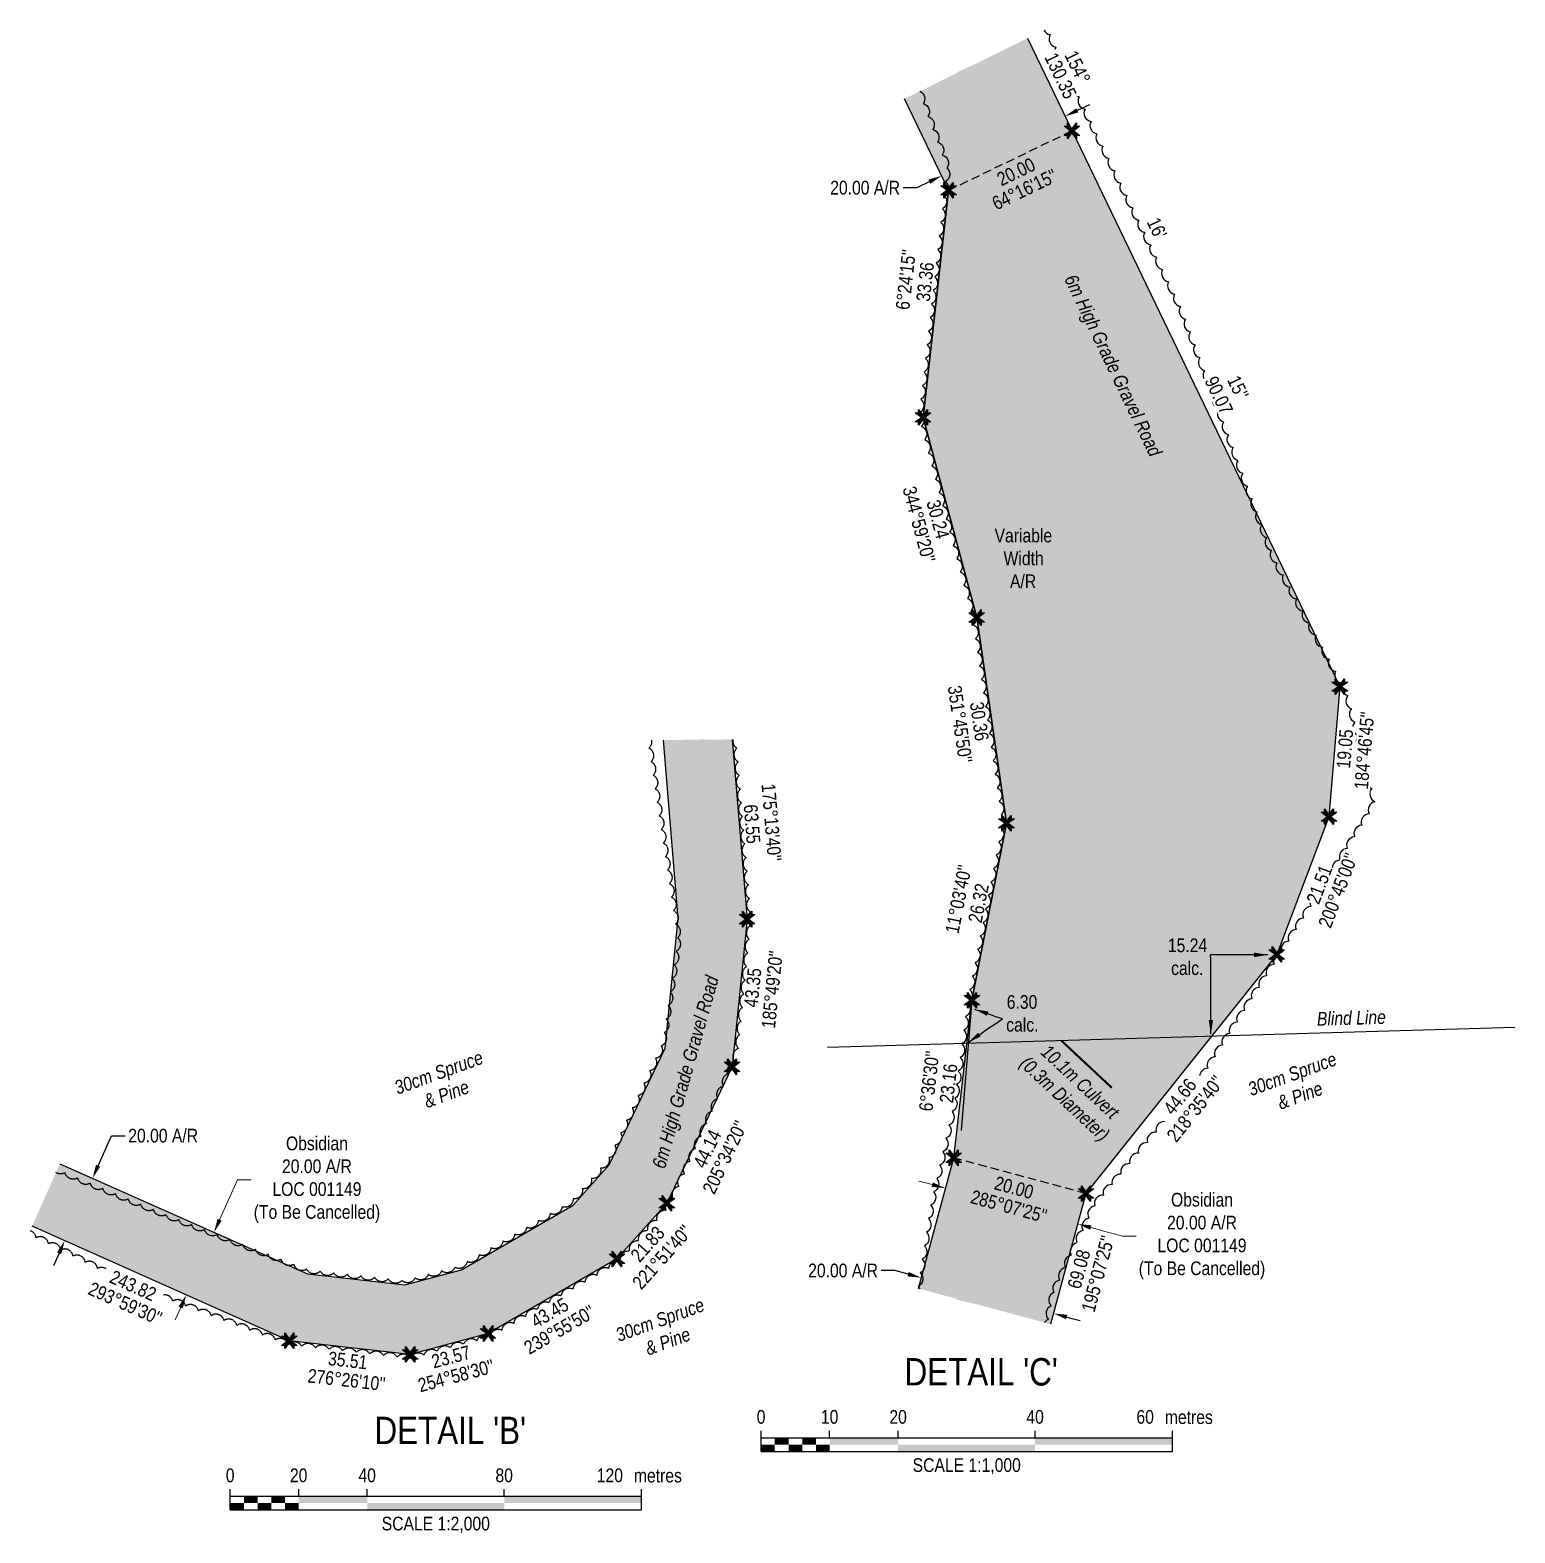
# Model space of a CAD drawing. Extents: x 633854 to 637633, y 5831519 to 5833773.
# Drawn here: x 635765 to 636849, y 5831789 to 5832886 of the extents above; entities that cross this region are included whole.
import ezdxf
from ezdxf.enums import TextEntityAlignment as Align

# ---------------------------------------------------------------- set-up
doc = ezdxf.new("R2010")
doc.units = 0
doc.header["$LTSCALE"] = 5
doc.header["$PDSIZE"] = 0.5
for name, pattern in [('0', [1, 1, 0]), ('foc-ACCESSROAD', [3.75, 2.5, -1.25]), ('foc-TRAV', [1.875, 1.25, -0.625])]:
    doc.linetypes.add(name, pattern=pattern)
doc.layers.get('Defpoints').update_dxf_attribs({"color": 9})
for name, color, linetype, lineweight in [('AS-GENERAL', 48, 'Continuous', 18), ('C-AR-T', 13, 'Continuous', 9), ('T-TEXT', 48, 'Continuous', 18)]:
    doc.layers.add(name, color=color, linetype=linetype, lineweight=lineweight)
for name, color, linetype in [('AS-ROADS', 254, 'Continuous'), ('C-AR', 13, 'foc-ACCESSROAD'), ('DETAIL-T', 7, 'Continuous'), ('L-BD', 7, 'Continuous'), ('L-BD1', 253, 'Continuous'), ('L-MON', 1, 'Continuous'), ('L-SEC', 7, 'Continuous'), ('P-PROPOSED', 10, 'Continuous'), ('P-PROPOSED-H', 21, 'Continuous'), ('P-TRAV', 4, 'foc-TRAV'), ('P-TXT', 4, 'Continuous'), ('T-BUSH', 110, '0'), ('T-BUSH-T', 110, 'Continuous')]:
    doc.layers.add(name, color=color, linetype=linetype)
doc.styles.add('80', font='ARIALN.TTF', dxfattribs={"height": 10})
doc.styles.add('80CG', font='ARIALN.TTF', dxfattribs={"height": 10})
doc.styles.add('80L', font='ARIALN.TTF', dxfattribs={"height": 10})
doc.styles.add('80LS', font='ARIALNI.TTF', dxfattribs={"height": 10})
doc.dimstyles.new('Compass 5 000', dxfattribs={"dimscale": 5, "dimtxt": 9, "dimasz": 2, "dimexe": 0.2, "dimexo": 0.0625, "dimgap": 0.5, "dimtad": 0, "dimtih": 1, "dimtoh": 1, "dimzin": 0, "dimdsep": 46, "dimtxsty": '80CG', "dimcen": 0.1, "dimse1": 1, "dimse2": 1, "dimclrd": 256, "dimclrt": 256, "dimaunit": 1, "dimadec": 4, "dimazin": 0, "dimtfac": 0.06, "dimtofl": 0, "dimtmove": 0, "dimatfit": 1, "dimfxl": 0.2, "dimtolj": 1, "dimtzin": 0, "dimlwd": -1, "dimarcsym": 0})

# ---------------------------------------------------------------- blocks, each defined once
blk = doc.blocks.new('TEMP')
h = blk.add_hatch(color=255)
h.dxf.hatch_style = 1
h.paths.add_polyline_path([(0, 0.25), (-0.67, 1.15), (-0.67, 0.67), (-1.15, 0.67), (-0.25, 0), (-1.15, -0.67), (-0.67, -0.67), (-0.67, -1.15), (0, -0.25), (0.67, -1.15), (0.67, -0.67), (1.15, -0.67), (0.25, 0), (1.15, 0.67), (0.67, 0.67), (0.67, 1.15)])
h.paths.add_polyline_path([(0.57, 0.85), (0.57, 0.57), (0.85, 0.57), (0.08, 0), (0.85, -0.57), (0.57, -0.57), (0.57, -0.85), (0, -0.08), (-0.57, -0.85), (-0.57, -0.57), (-0.85, -0.57), (-0.08, 0), (-0.85, 0.57), (-0.57, 0.57), (-0.57, 0.85), (0, 0.08)], flags=16)
h = blk.add_hatch(color=1)
h.dxf.hatch_style = 1
h.paths.add_polyline_path([(0, 0.08), (-0.57, 0.85), (-0.57, 0.57), (-0.85, 0.57), (-0.08, 0), (-0.85, -0.57), (-0.57, -0.57), (-0.57, -0.85), (0, -0.08), (0.57, -0.85), (0.57, -0.57), (0.85, -0.57), (0.08, 0), (0.85, 0.57), (0.57, 0.57), (0.57, 0.85)])
at = {"color": 1}
for p, q in [((-0.08, 0), (0.08, 0)), ((0, 0.08), (0, -0.08))]:
    blk.add_line(p, q, dxfattribs=at)
at = {"color": 255, "flags": 128}
blk.add_lwpolyline([(-0.25, 0), (-1.15, 0.67), (-0.67, 0.67), (-0.67, 1.15), (0, 0.25), (0.67, 1.15), (0.67, 0.67), (1.15, 0.67), (0.25, 0), (1.15, -0.67), (0.67, -0.67), (0.67, -1.15), (0, -0.25), (-0.67, -1.15), (-0.67, -0.67), (-1.15, -0.67)], close=True, dxfattribs=at)
at = {"color": 1, "flags": 128}
blk.add_lwpolyline([(-0.08, 0), (-0.85, 0.57), (-0.57, 0.57), (-0.57, 0.85), (0, 0.08), (0.57, 0.85), (0.57, 0.57), (0.85, 0.57), (0.08, 0), (0.85, -0.57), (0.57, -0.57), (0.57, -0.85), (0, -0.08), (-0.57, -0.85), (-0.57, -0.57), (-0.85, -0.57)], close=True, dxfattribs=at)
blk = doc.blocks.new('*D623')
at = {"layer": 'Defpoints', "color": 0, "transparency": 16777216}
for p in [(635811.1, 5832048.1), (635819.7, 5832044.2), (635799.4, 5831998.6)]:
    blk.add_point(p, dxfattribs=at)
at = {"layer": 'P-TXT', "transparency": 16777216}
for p, q in [((635815.1, 5832057.2), (635824.9, 5832079.1)), ((635824.9, 5832079.1), (635834.9, 5832079.1)), ((635786.7, 5831993.3), (635782.6, 5831984.1))]:
    blk.add_line(p, q, dxfattribs=at)
for points in [[(635813.6, 5832057.9), (635816.6, 5832056.5), (635811.1, 5832048.1)], [(635785.1, 5831994), (635788.2, 5831992.6), (635790.7, 5832002.4)]]:
    blk.add_solid(points, dxfattribs=at)
at = {"layer": 'P-TXT', "transparency": 16777216, "insert": (635862.6, 5832079.1), "char_height": 10, "attachment_point": 5, "style": '80CG'}
blk.add_mtext('\\A1;20.00 A/R', dxfattribs=at)
blk = doc.blocks.new('*D624')
at = {"layer": 'C-AR-T', "transparency": 16777216}
for p, q in [((635903.8, 5832017.7), (635916.8, 5832047)), ((635916.8, 5832047), (635926.8, 5832047)), ((635875.4, 5831953.8), (635871.3, 5831944.7))]:
    blk.add_line(p, q, dxfattribs=at)
for points in [[(635902.3, 5832018.4), (635905.3, 5832017.1), (635899.7, 5832008.6)], [(635873.8, 5831954.5), (635876.9, 5831953.1), (635879.4, 5831962.9)]]:
    blk.add_solid(points, dxfattribs=at)
at = {"layer": 'Defpoints', "color": 0, "transparency": 16777216}
for p in [(635930.6, 5831994.9), (635879.4, 5831962.9), (635910.3, 5831949.2)]:
    blk.add_point(p, dxfattribs=at)
at = {"layer": 'C-AR-T', "transparency": 16777216, "insert": (635974.8, 5832047), "char_height": 10, "attachment_point": 5, "style": '80CG'}
blk.add_mtext('\\A1;Obsidian\\P20.00 A/R\\PLOC 001149\\P(To Be Cancelled)', dxfattribs=at)
blk = doc.blocks.new('*U545')
at = {"color": 0}
for p, q in [((-150, 0), (-150, 15)), ((-100, 10), (-100, 15)), ((-50, 10), (-50, 15)), ((50, 10), (50, 15)), ((150.2, 0), (150.2, 15)), ((-150, 10), (150.2, 10)), ((-150, 0), (150.2, 0))]:
    blk.add_line(p, q, dxfattribs=at)
for points in [[(-150, 5), (-140, 5), (-150, 0), (-140, 0)], [(-140, 10), (-130, 10), (-140, 5), (-130, 5)], [(-130, 5), (-120, 5), (-130, 0), (-120, 0)], [(-120, 10), (-110, 10), (-120, 5), (-110, 5)], [(-110, 5), (-100, 5), (-110, 0), (-100, 0)], [(-100, 10), (-50, 10), (-100, 5), (-50, 5)], [(-50, 5), (50, 5), (-50, 0), (50, 0)], [(50, 10), (150.2, 10), (50, 5), (150.2, 5)]]:
    blk.add_solid(points, dxfattribs=at)
at = {"color": 0, "style": '80'}
blk.add_text('metres', height=10, dxfattribs=at).set_placement((162.2, 20), align=Align.CENTER)
at = {"color": 0, "char_height": 10, "style": '80'}
for s, insert, attachment_point in [('0', (-150, 30.2), 2), ('20', (-100, 30.2), 2), ('40', (-50, 30.2), 2), ('80', (50, 30.2), 2), ('120', (136.7, 30.2), 3), ('SCALE 1:2,000', (0.1, -5), 2)]:
    blk.add_mtext(s, dxfattribs=dict(at, insert=insert, attachment_point=attachment_point))
blk = doc.blocks.new('*U435')
at = {"color": 0}
for p, q in [((-150, 0), (-150, 15)), ((-100, 10), (-100, 15)), ((-50, 10), (-50, 15)), ((50, 10), (50, 15)), ((150.2, 0), (150.2, 15)), ((-150, 10), (150.2, 10)), ((-150, 0), (150.2, 0))]:
    blk.add_line(p, q, dxfattribs=at)
for points in [[(-150, 5), (-140, 5), (-150, 0), (-140, 0)], [(-140, 10), (-130, 10), (-140, 5), (-130, 5)], [(-130, 5), (-120, 5), (-130, 0), (-120, 0)], [(-120, 10), (-110, 10), (-120, 5), (-110, 5)], [(-110, 5), (-100, 5), (-110, 0), (-100, 0)], [(-100, 10), (-50, 10), (-100, 5), (-50, 5)], [(-50, 5), (50, 5), (-50, 0), (50, 0)], [(50, 10), (150.2, 10), (50, 5), (150.2, 5)]]:
    blk.add_solid(points, dxfattribs=at)
at = {"color": 0, "style": '80'}
blk.add_text('metres', height=10, dxfattribs=at).set_placement((162.2, 20), align=Align.CENTER)
at = {"color": 0, "char_height": 10, "style": '80'}
for s, insert, attachment_point in [('0', (-150, 30.2), 2), ('10', (-100, 30.2), 2), ('20', (-50, 30.2), 2), ('40', (50, 30.2), 2), ('60', (136.7, 30.2), 3), ('SCALE 1:1,000', (0.1, -5), 2)]:
    blk.add_mtext(s, dxfattribs=dict(at, insert=insert, attachment_point=attachment_point))
blk = doc.blocks.new('*D637')
at = {"layer": 'C-AR-T', "transparency": 16777216}
for p, q in [((636423.8, 5832043.4), (636414.1, 5832046)), ((636539.6, 5832012.1), (636562.6, 5832005.9)), ((636562.6, 5832005.9), (636572.6, 5832005.9))]:
    blk.add_line(p, q, dxfattribs=at)
at = {"layer": 'C-AR-T', "linetype": 'Continuous', "transparency": 16777216}
for points in [[(636424.2, 5832045), (636423.3, 5832041.8), (636433.4, 5832040.8)], [(636540, 5832013.7), (636539.1, 5832010.5), (636529.9, 5832014.7)]]:
    blk.add_solid(points, dxfattribs=at)
at = {"layer": 'Defpoints', "color": 0, "linetype": 'Continuous', "transparency": 16777216}
for p in [(636432.8, 5832038.3), (636529.3, 5832012.3), (636529.9, 5832014.7)]:
    blk.add_point(p, dxfattribs=at)
at = {"layer": 'C-AR-T', "linetype": 'Continuous', "transparency": 16777216, "insert": (636620.6, 5832005.9), "char_height": 10, "attachment_point": 5, "style": '80CG'}
blk.add_mtext('\\A1;Obsidian\\P20.00 A/R\\PLOC 001149\\P(To Be Cancelled)', dxfattribs=at)
blk = doc.blocks.new('*D638')
at = {"layer": 'Defpoints', "color": 0, "linetype": 'Continuous', "transparency": 16777216}
for p in [(636509.6, 5832845.9), (636419.5, 5832802.5), (636430.6, 5832779.5)]:
    blk.add_point(p, dxfattribs=at)
at = {"layer": 'P-TXT', "transparency": 16777216}
for p, q in [((636529.7, 5832827.3), (636538.7, 5832831.6)), ((636421.6, 5832775.2), (636412.6, 5832770.8)), ((636412.6, 5832770.8), (636402.6, 5832770.8))]:
    blk.add_line(p, q, dxfattribs=at)
at = {"layer": 'P-TXT', "linetype": 'Continuous', "transparency": 16777216}
for points in [[(636528.9, 5832828.8), (636530.4, 5832825.8), (636520.6, 5832822.9)], [(636420.9, 5832776.7), (636422.3, 5832773.7), (636430.6, 5832779.5)]]:
    blk.add_solid(points, dxfattribs=at)
at = {"layer": 'P-TXT', "linetype": 'Continuous', "transparency": 16777216, "insert": (636374.8, 5832770.8), "char_height": 10, "attachment_point": 5, "style": '80CG'}
blk.add_mtext('\\A1;20.00 A/R', dxfattribs=at)
blk = doc.blocks.new('*D639')
at = {"layer": 'Defpoints', "color": 0, "linetype": 'Continuous', "transparency": 16777216}
for p in [(636419.1, 5831987.7), (636415.8, 5831975.5), (636515.6, 5831961.6)]:
    blk.add_point(p, dxfattribs=at)
at = {"layer": 'P-TXT', "transparency": 16777216}
for p, q in [((636396.5, 5831980.7), (636386.5, 5831980.7)), ((636406.1, 5831978.1), (636396.5, 5831980.7)), ((636521.9, 5831946.8), (636531.6, 5831944.2))]:
    blk.add_line(p, q, dxfattribs=at)
at = {"layer": 'P-TXT', "linetype": 'Continuous', "transparency": 16777216}
for points in [[(636406.6, 5831979.7), (636405.7, 5831976.5), (636415.8, 5831975.5)], [(636522.4, 5831948.4), (636521.5, 5831945.2), (636512.3, 5831949.4)]]:
    blk.add_solid(points, dxfattribs=at)
at = {"layer": 'P-TXT', "linetype": 'Continuous', "transparency": 16777216, "insert": (636358.7, 5831980.7), "char_height": 10, "attachment_point": 5, "style": '80CG'}
blk.add_mtext('\\A1;20.00 A/R', dxfattribs=at)

msp = doc.modelspace()

# ---------------------------------------------------------------- hatches: boundary and pattern name
at = {"layer": 'P-PROPOSED-H'}
h = msp.add_hatch(color=256, dxfattribs=at)
h.dxf.hatch_style = 1
h.paths.add_polyline_path([(636493.218, 5832879.843), (636403.525, 5832835.69), (636435.685, 5832768.955), (636417.085, 5832603.229), (636456.23, 5832457.249), (636477.97, 5832307.064), (636452.73, 5832177.954), (636439.409, 5832062.977), (636413.644, 5831967.645), (636510.149, 5831941.563), (636535.914, 5832036.895), (636675.167, 5832211.37), (636713.252, 5832311.89), (636721.185, 5832406.786)])
h = msp.add_hatch(color=256, dxfattribs=at)
h.dxf.hatch_style = 1
h.paths.add_polyline_path([(635787.258, 5832058.674), (635766.934, 5832013.009), (635954.611, 5831929.483), (636042.808, 5831919.534), (636099.705, 5831934.806), (636193.673, 5831989.211), (636230.085, 5832029.849), (636277.701, 5832129.353), (636288.692, 5832237.131), (636277.744, 5832368.275), (636227.622, 5832367.844), (636238.496, 5832237.592), (636228.858, 5832143.08), (636188.085, 5832057.877), (636161.75, 5832028.485), (636080.373, 5831981.37), (636038.999, 5831970.264), (635967.884, 5831978.286)])

# ---------------------------------------------------------------- linework, layer by layer
at = {"layer": 'AS-GENERAL', "const_width": 1.5, "flags": 128}
msp.add_lwpolyline([(636518.015, 5832148.459), (636554.82, 5832114.074)], dxfattribs=at)
at = {"layer": 'AS-ROADS'}
for points, const_width in [([(636455.714, 5831956.275), (636457.72, 5831965.084), (636494.66, 5832072.729), (636518.605, 5832109.194), (636541.06, 5832140.204), (636580.22, 5832186.239), (636638.35, 5832256.944), (636664.855, 5832321.384), (636670.43, 5832369.494), (636656.59, 5832420.449), (636618.61, 5832508.939), (636455.784, 5832861.416)], 29.99), ([(635776.927, 5832035.463), (635859.989, 5832000.079), (635960.444, 5831961.054), (636037.464, 5831953.559), (636080.502, 5831965.439), (636168.639, 5832015.321), (636208.457, 5832050.286), (636215.752, 5832059.121), (636226.789, 5832075.526), (636234.402, 5832089.654), (636241.264, 5832104.209), (636257.074, 5832160.249), (636261.864, 5832191.624), (636263.379, 5832250.244), (636251.424, 5832358.541), (636250.919, 5832368.044)], 14.995)]:
    msp.add_lwpolyline(points, dxfattribs=dict(at, const_width=const_width))
at = {"layer": 'C-AR', "linetype": 'Continuous', "flags": 128}
msp.add_lwpolyline([(636435.685, 5832768.955), (636417.085, 5832603.229), (636456.23, 5832457.249), (636477.97, 5832307.064), (636452.73, 5832177.954), (636444.827, 5832083.024)], dxfattribs=at)
at = {"layer": 'L-SEC'}
msp.add_line((636347.446, 5832143.751), (636848.958, 5832158.197), dxfattribs=at)
at = {"layer": 'P-PROPOSED', "flags": 128}
for points in [[(636493.218, 5832879.843), (636721.185, 5832406.786), (636713.252, 5832311.89), (636675.167, 5832211.37), (636535.914, 5832036.895), (636510.149, 5831941.563)], [(636413.644, 5831967.645), (636439.409, 5832062.977), (636452.73, 5832177.954), (636477.97, 5832307.064), (636456.23, 5832457.249), (636417.085, 5832603.229), (636435.685, 5832768.955), (636403.525, 5832835.69)], [(636277.744, 5832368.275), (636288.692, 5832237.131), (636277.701, 5832129.353), (636230.085, 5832029.849), (636193.673, 5831989.211), (636099.705, 5831934.806), (636042.808, 5831919.534), (635954.611, 5831929.483), (635766.934, 5832013.009)], [(635787.258, 5832058.674), (635967.884, 5831978.286), (636038.999, 5831970.264), (636080.373, 5831981.37), (636161.75, 5832028.485), (636188.085, 5832057.877), (636228.858, 5832143.08), (636238.496, 5832237.592), (636227.622, 5832367.844)]]:
    msp.add_lwpolyline(points, dxfattribs=at)
at = {"layer": 'P-TRAV'}
for p, q in [((636435.685, 5832768.955), (636525.741, 5832812.353)), ((636535.914, 5832036.895), (636439.409, 5832062.977))]:
    msp.add_line(p, q, dxfattribs=at)
at = {"layer": 'T-BUSH', "linetype": 'Continuous', "flags": 128}
for points in [[(636505.451, 5832885.864, 0.23713921), (636509.821, 5832882.558, 0.52056705), (636513.978, 5832873.467, 0.52056705), (636518.135, 5832864.375, 0.52056705), (636522.292, 5832855.284, 0.52056705), (636526.567, 5832846.248, 0.52056705), (636530.921, 5832837.249, 0.52056705), (636535.274, 5832828.25, 0.52056705), (636539.628, 5832819.251, 0.52056705), (636543.981, 5832810.252, 0.52056705), (636548.335, 5832801.253, 0.52056705), (636552.688, 5832792.254, 0.52056705), (636557.042, 5832783.255, 0.52056705), (636561.395, 5832774.256, 0.52056705), (636565.749, 5832765.257, 0.52056705), (636570.102, 5832756.258, 0.52056705), (636574.456, 5832747.259, 0.52056705), (636578.809, 5832738.26, 0.52056705), (636583.163, 5832729.261, 0.52056705), (636587.516, 5832720.262, 0.52056705), (636591.87, 5832711.263, 0.52056705), (636596.223, 5832702.264, 0.52056705), (636600.577, 5832693.265, 0.52056705), (636604.93, 5832684.266, 0.52056705), (636608.577, 5832674.965, 0.52056705), (636612.053, 5832665.593, 0.52056705), (636615.529, 5832656.22, 0.52056705), (636619.006, 5832646.847, 0.52056705), (636622.482, 5832637.474, 0.52056705), (636625.959, 5832628.101, 0.52056705), (636629.435, 5832618.729, 0.52056705), (636632.911, 5832609.356, 0.52056705), (636636.388, 5832599.983, 0.52056705), (636639.864, 5832590.61, 0.52056705), (636643.341, 5832581.237, 0.52056705), (636646.817, 5832571.864, 0.52056705), (636650.294, 5832562.492, 0.52056705), (636653.77, 5832553.119, 0.52056705), (636657.246, 5832543.746, 0.52056705), (636660.723, 5832534.373, 0.52056705), (636664.199, 5832525, 0.52056705), (636667.676, 5832515.628, 0.52056705), (636671.152, 5832506.255, 0.52056705), (636675.136, 5832497.113, 0.52056705), (636679.913, 5832488.331, 0.52056705), (636684.689, 5832479.549, 0.52056705), (636689.466, 5832470.768, 0.52056705), (636694.243, 5832461.986, 0.52056705), (636699.02, 5832453.205, 0.52056705), (636703.797, 5832444.423, 0.52056705), (636708.574, 5832435.641, 0.52056705), (636713.35, 5832426.86, 0.52056705), (636718.127, 5832418.078, 0.52056705), (636722.904, 5832409.296, 0.52056705), (636727.141, 5832400.299, 0.52056705), (636729.619, 5832390.614, 0.52056705), (636732.097, 5832380.929, 0.52056705), (636734.575, 5832371.244, 0.52056705), (636737.053, 5832361.56, 0.52056705), (636739.531, 5832351.875, 0.52056705), (636742.009, 5832342.19, 0.52056705), (636744.487, 5832332.505, 0.52056705), (636746.965, 5832322.82, 0.52056705), (636742.578, 5832314.077, 0.52056705), (636737.26, 5832305.612, 0.52056705), (636731.942, 5832297.147, 0.52056705), (636726.623, 5832288.683, 0.52056705), (636721.305, 5832280.218, 0.52056705), (636715.987, 5832271.753, 0.52056705), (636710.669, 5832263.288, 0.52056705), (636705.351, 5832254.823, 0.52056705), (636699.99, 5832246.386, 0.52056705), (636694.622, 5832237.953, 0.52056705), (636689.254, 5832229.519, 0.52056705), (636683.887, 5832221.086, 0.52056705), (636678.519, 5832212.652, 0.52056705), (636673.151, 5832204.219, 0.52056705), (636667.783, 5832195.785, 0.52056705), (636662.416, 5832187.352, 0.52056705), (636657.048, 5832178.918, 0.52056705), (636651.68, 5832170.485, 0.52056705), (636646.313, 5832162.052, 0.52056705), (636640.945, 5832153.618, 0.52056705), (636635.577, 5832145.185, 0.52056705), (636630.21, 5832136.751, 0.52056705), (636624.842, 5832128.318, 0.52056705), (636619.238, 5832120.056, 0.52056705), (636612.823, 5832112.39, 0.52056705), (636606.407, 5832104.724, 0.52056705), (636599.991, 5832097.057, 0.52056705), (636593.575, 5832089.391, 0.52056705), (636587.159, 5832081.725, 0.52056705), (636580.743, 5832074.059, 0.52056705), (636574.328, 5832066.392, 0.52056705), (636567.912, 5832058.726, 0.52056705), (636561.496, 5832051.06, 0.52056705), (636555.08, 5832043.393, 0.52056705), (636548.664, 5832035.727, 0.52056705), (636542.351, 5832027.995, 0.52056705), (636538.077, 5832018.958, 0.52056705), (636533.804, 5832009.921, 0.52056705), (636529.53, 5832000.883, 0.52056705), (636525.256, 5831991.846, 0.52056705), (636520.982, 5831982.809, 0.52056705), (636516.708, 5831973.772, 0.52056705), (636512.49, 5831964.717, 0.52056705), (636510.514, 5831954.917, 0.52056705), (636508.538, 5831945.118, 0.15221317), (636505.794, 5831942.74)], [(636414.703, 5832841.192, -0.46731174), (636417.199, 5832832.17, -0.52056705), (636420.679, 5832822.798, -0.52056705), (636424.159, 5832813.427, -0.52056705), (636427.639, 5832804.055, -0.52056705), (636431.119, 5832794.684, -0.52056705), (636434.502, 5832785.3, -0.52056705), (636433.387, 5832775.366, -0.52056705), (636432.272, 5832765.432, -0.52056705), (636431.157, 5832755.497, -0.52056705), (636430.042, 5832745.563, -0.52056705), (636428.927, 5832735.629, -0.52056705), (636427.812, 5832725.694, -0.52056705), (636426.697, 5832715.76, -0.52056705), (636425.582, 5832705.825, -0.52056705), (636424.467, 5832695.891, -0.52056705), (636423.352, 5832685.957, -0.52056705), (636422.237, 5832676.022, -0.52056705), (636421.122, 5832666.088, -0.52056705), (636420.007, 5832656.153, -0.52056705), (636418.892, 5832646.219, -0.52056705), (636417.777, 5832636.285, -0.52056705), (636416.662, 5832626.35, -0.52056705), (636415.547, 5832616.416, -0.52056705), (636414.432, 5832606.482, -0.52056705), (636415.727, 5832596.715, -0.52056705), (636418.316, 5832587.06, -0.52056705), (636420.905, 5832577.404, -0.52056705), (636423.494, 5832567.749, -0.52056705), (636426.084, 5832558.093, -0.52056705), (636428.673, 5832548.437, -0.52056705), (636431.262, 5832538.782, -0.52056705), (636433.851, 5832529.126, -0.52056705), (636436.44, 5832519.47, -0.52056705), (636439.029, 5832509.815, -0.52056705), (636441.619, 5832500.159, -0.52056705), (636444.208, 5832490.504, -0.52056705), (636446.797, 5832480.848, -0.52056705), (636449.386, 5832471.192, -0.52056705), (636451.975, 5832461.537, -0.52056705), (636453.994, 5832451.764, -0.52056705), (636455.426, 5832441.87, -0.52056705), (636456.858, 5832431.976, -0.52056705), (636458.29, 5832422.083, -0.52056705), (636459.722, 5832412.189, -0.52056705), (636461.155, 5832402.295, -0.52056705), (636462.587, 5832392.402, -0.52056705), (636464.019, 5832382.508, -0.52056705), (636465.451, 5832372.615, -0.52056705), (636466.883, 5832362.721, -0.52056705), (636468.315, 5832352.827, -0.52056705), (636469.748, 5832342.934, -0.52056705), (636471.18, 5832333.04, -0.52056705), (636472.612, 5832323.146, -0.52056705), (636474.044, 5832313.253, -0.52056705), (636474.196, 5832303.391, -0.52056705), (636472.278, 5832293.58, -0.52056705), (636470.36, 5832283.769, -0.52056705), (636468.442, 5832273.958, -0.52056705), (636466.524, 5832264.147, -0.52056705), (636464.606, 5832254.336, -0.52056705), (636462.688, 5832244.524, -0.52056705), (636460.77, 5832234.713, -0.52056705), (636458.852, 5832224.902, -0.52056705), (636456.934, 5832215.091, -0.52056705), (636455.016, 5832205.28, -0.52056705), (636453.098, 5832195.469, -0.52056705), (636451.18, 5832185.658, -0.52056705), (636449.42, 5832175.821, -0.52056705), (636448.098, 5832165.912, -0.52056705), (636446.776, 5832156.003, -0.52056705), (636445.454, 5832146.094, -0.52056705), (636444.132, 5832136.185, -0.52056705), (636442.81, 5832126.276, -0.52056705), (636441.488, 5832116.368, -0.52056705), (636440.166, 5832106.459, -0.52056705), (636438.211, 5832096.664, -0.52056705), (636435.976, 5832086.921, -0.52056705), (636433.741, 5832077.177, -0.52056705), (636431.505, 5832067.433, -0.52056705), (636429.27, 5832057.69, -0.52056705), (636427.035, 5832047.946, -0.52056705), (636424.799, 5832038.202, -0.52056705), (636422.564, 5832028.459, -0.52056705), (636420.999, 5832018.588, -0.52056705), (636419.502, 5832008.704, -0.52056705), (636418.005, 5831998.82, -0.52056705), (636416.508, 5831988.935, -0.52056705), (636415.011, 5831979.051, -0.52056705), (636413.514, 5831969.167, -0.09386298), (636414.838, 5831967.322)]]:
    msp.add_lwpolyline(points, format="xyb", dxfattribs=at)
at = {"layer": 'T-BUSH', "flags": 128}
for points in [[(636278.36, 5832368.28, 0.31702045), (636281.286, 5832361.887, 0.52056705), (636282.118, 5832351.925, 0.52056705), (636282.95, 5832341.962, 0.52056705), (636283.781, 5832332, 0.52056705), (636284.613, 5832322.038, 0.52056705), (636285.445, 5832312.076, 0.52056705), (636286.276, 5832302.114, 0.52056705), (636287.108, 5832292.152, 0.52056705), (636287.94, 5832282.19, 0.52056705), (636288.771, 5832272.228, 0.52056705), (636289.603, 5832262.266, 0.52056705), (636290.434, 5832252.304, 0.52056705), (636291.266, 5832242.341, 0.52056705), (636291.241, 5832232.385, 0.52056705), (636290.268, 5832222.436, 0.52056705), (636289.294, 5832212.487, 0.52056705), (636288.321, 5832202.538, 0.52056705), (636287.348, 5832192.588, 0.52056705), (636286.375, 5832182.639, 0.52056705), (636285.402, 5832172.69, 0.52056705), (636284.429, 5832162.741, 0.52056705), (636283.456, 5832152.791, 0.52056705), (636282.482, 5832142.842, 0.52056705), (636279.461, 5832133.433, 0.52056705), (636275.397, 5832124.3, 0.52056705), (636271.333, 5832115.167, 0.52056705), (636267.268, 5832106.033, 0.52056705), (636263.204, 5832096.9, 0.52056705), (636259.14, 5832087.767, 0.52056705), (636255.076, 5832078.634, 0.52056705), (636251.012, 5832069.5, 0.52056705), (636246.947, 5832060.367, 0.52056705), (636242.883, 5832051.234, 0.52056705), (636238.819, 5832042.1, 0.52056705), (636234.755, 5832032.967, 0.52056705), (636229.445, 5832024.64, 0.52056705), (636222.774, 5832017.195, 0.52056705), (636216.103, 5832009.75, 0.52056705), (636209.432, 5832002.305, 0.52056705), (636202.761, 5831994.859, 0.52056705), (636196.089, 5831987.414, 0.52056705), (636187.587, 5831982.222, 0.52056705), (636178.936, 5831977.213, 0.52056705), (636170.284, 5831972.204, 0.52056705), (636161.633, 5831967.195, 0.52056705), (636152.982, 5831962.186, 0.52056705), (636144.33, 5831957.177, 0.52056705), (636135.679, 5831952.168, 0.52056705), (636127.028, 5831947.159, 0.52056705), (636118.376, 5831942.15, 0.52056705), (636109.725, 5831937.142, 0.52056705), (636101.074, 5831932.133, 0.52056705), (636091.443, 5831929.483, 0.52056705), (636081.788, 5831926.891, 0.52056705), (636072.133, 5831924.3, 0.52056705), (636062.478, 5831921.708, 0.52056705), (636052.823, 5831919.117, 0.52056705), (636043.168, 5831916.525, 0.52056705), (636033.238, 5831917.595, 0.52056705), (636023.304, 5831918.716, 0.52056705), (636013.37, 5831919.836, 0.52056705), (636003.437, 5831920.957, 0.52056705), (635993.503, 5831922.078, 0.52056705), (635983.569, 5831923.198, 0.52056705), (635973.635, 5831924.319, 0.52056705), (635963.702, 5831925.439, 0.52056705), (635953.776, 5831926.592, 0.52056705), (635944.426, 5831930.131, 0.52056705), (635935.077, 5831933.669, 0.52056705), (635925.727, 5831937.208, 0.52056705), (635916.378, 5831940.746, 0.52056705), (635907.028, 5831944.285, 0.52056705), (635897.678, 5831947.823, 0.52056705), (635888.329, 5831951.361, 0.52056705), (635878.979, 5831954.9, 0.52056705), (635869.63, 5831958.438, 0.52056705), (635860.28, 5831961.977, 0.52056705), (635850.93, 5831965.515, 0.52056705), (635841.581, 5831969.053, 0.52056705), (635832.554, 5831973.327, 0.52056705), (635823.618, 5831977.808, 0.52056705), (635814.682, 5831982.29, 0.52056705), (635805.745, 5831986.771, 0.52056705), (635796.809, 5831991.252, 0.52056705), (635787.873, 5831995.733, 0.52056705), (635778.937, 5832000.214, 0.52056705), (635770.001, 5832004.695, 0.30257997), (635765.47, 5832009.72)], [(636218.797, 5832367.769, -0.26675369), (636217.068, 5832361.941, -0.52056705), (636218.564, 5832352.057, -0.52056705), (636220.06, 5832342.173, -0.52056705), (636221.556, 5832332.289, -0.52056705), (636223.052, 5832322.405, -0.52056705), (636224.549, 5832312.521, -0.52056705), (636226.045, 5832302.636, -0.52056705), (636227.541, 5832292.752, -0.52056705), (636229.037, 5832282.868, -0.52056705), (636230.533, 5832272.984, -0.52056705), (636232.029, 5832263.1, -0.52056705), (636233.525, 5832253.215, -0.52056705), (636235.021, 5832243.331, -0.52056705), (636236.517, 5832233.447, -0.52056705), (636238.013, 5832223.563, -0.52056705), (636236.869, 5832213.673, -0.52056705), (636235.416, 5832203.782, -0.52056705), (636233.963, 5832193.892, -0.52056705), (636232.511, 5832184.001, -0.52056705), (636231.058, 5832174.11, -0.52056705), (636229.605, 5832164.22, -0.52056705), (636228.153, 5832154.329, -0.52056705), (636226.079, 5832144.625, -0.52056705), (636221.838, 5832135.573, -0.52056705), (636217.597, 5832126.52, -0.52056705), (636213.356, 5832117.467, -0.52056705), (636209.115, 5832108.415, -0.52056705), (636204.874, 5832099.362, -0.52056705), (636200.633, 5832090.31, -0.52056705), (636196.392, 5832081.257, -0.52056705), (636192.151, 5832072.205, -0.52056705), (636187.91, 5832063.152, -0.52056705), (636181.748, 5832055.368, -0.52056705), (636175.088, 5832047.913, -0.52056705), (636168.427, 5832040.459, -0.52056705), (636161.766, 5832033.004, -0.52056705), (636153.693, 5832027.286, -0.52056705), (636145.041, 5832022.277, -0.52056705), (636136.39, 5832017.268, -0.52056705), (636127.739, 5832012.259, -0.52056705), (636119.087, 5832007.25, -0.52056705), (636110.436, 5832002.241, -0.52056705), (636101.785, 5831997.232, -0.52056705), (636093.133, 5831992.223, -0.52056705), (636084.482, 5831987.214, -0.52056705), (636075.438, 5831983.15, -0.52056705), (636065.783, 5831980.559, -0.52056705), (636056.128, 5831977.967, -0.52056705), (636046.473, 5831975.376, -0.52056705), (636036.762, 5831973.534, -0.52056705), (636026.828, 5831974.655, -0.52056705), (636016.894, 5831975.776, -0.52056705), (636006.961, 5831976.896, -0.52056705), (635997.027, 5831978.017, -0.52056705), (635987.093, 5831979.138, -0.52056705), (635977.159, 5831980.258, -0.52056705), (635967.311, 5831981.726, -0.52056705), (635957.993, 5831985.346, -0.52056705), (635948.674, 5831988.965, -0.52056705), (635939.356, 5831992.584, -0.52056705), (635930.037, 5831996.204, -0.52056705), (635920.718, 5831999.823, -0.52056705), (635911.4, 5832003.442, -0.52056705), (635902.081, 5832007.062, -0.52056705), (635892.763, 5832010.681, -0.52056705), (635883.444, 5832014.301, -0.52056705), (635874.126, 5832017.92, -0.52056705), (635864.807, 5832021.539, -0.52056705), (635855.562, 5832025.342, -0.52056705), (635846.33, 5832029.176, -0.52056705), (635837.098, 5832033.01, -0.52056705), (635827.865, 5832036.844, -0.52056705), (635818.633, 5832040.678, -0.52056705), (635809.401, 5832044.512, -0.52056705), (635800.169, 5832048.346, -0.52056705), (635790.936, 5832052.181, -0.2918525), (635784.372, 5832052.191)]]:
    msp.add_lwpolyline(points, format="xyb", dxfattribs=at)

# ---------------------------------------------------------------- block references
at = {"layer": 'DETAIL-T', "xscale": 0.99967523, "yscale": 0.99967523, "zscale": 0.99967523}
for name, p in [('*U435', (636448.853, 5831848.778)), ('*U545', (636061.437, 5831806.122))]:
    msp.add_blockref(name, p, dxfattribs=at)
at = {"layer": 'L-MON', "linetype": 'Continuous', "xscale": 4.998376149999997, "yscale": 4.998376149999997, "zscale": 4.998376149999997}
for p in [(636525.741, 5832812.353), (636435.685, 5832768.955), (636417.085, 5832603.229), (636456.23, 5832457.249), (636477.97, 5832307.064), (636452.73, 5832177.954), (636439.409, 5832062.977)]:
    msp.add_blockref('TEMP', p, dxfattribs=at)
at = {"layer": 'L-MON'}
for p, xscale, yscale, zscale in [((636721.185, 5832406.786), 4.998376149999997, 4.998376149999997, 4.998376149999997), ((636713.252, 5832311.89), 4.998376149999997, 4.998376149999997, 4.998376149999997), ((636288.692, 5832237.131), 4.998376149999985, 4.998376149999985, 4.998376149999985), ((636675.167, 5832211.37), 4.998376149999997, 4.998376149999997, 4.998376149999997), ((636277.701, 5832129.353), 4.998376149999985, 4.998376149999985, 4.998376149999985), ((636535.914, 5832036.895), 4.998376149999997, 4.998376149999997, 4.998376149999997), ((636230.085, 5832029.849), 4.998376149999985, 4.998376149999985, 4.998376149999985), ((635954.611, 5831929.483), 4.998376149999985, 4.998376149999985, 4.998376149999985)]:
    msp.add_blockref('TEMP', p, dxfattribs=dict(at, xscale=xscale, yscale=yscale, zscale=zscale))

# ---------------------------------------------------------------- texts
at = {"layer": 'DETAIL-T', "color": 3, "char_height": 19.9935, "width": 223.78532, "attachment_point": 5, "style": '80CG'}
for s, insert in [("DETAIL 'C'", (636459.509, 5831906.707)), ("DETAIL 'B'", (636072.093, 5831864.051))]:
    msp.add_mtext(s, dxfattribs=dict(at, insert=insert))
at = {"layer": 'L-BD', "linetype": 'Continuous', "char_height": 9.99675, "attachment_point": 1, "style": '80L'}
for s, width, insert in [('\\pi0.6637;15.24\\P\\pi3.03333;calc.', 28.19452, (636595.05, 5832223.036)), ('\\pi0.67734;6.30\\P\\pi0.2716;calc.', 22.67108, (636477.462, 5832181.725))]:
    msp.add_mtext_dynamic_manual_height_columns(s, width=width, gutter_width=49.984, heights=[0], dxfattribs=dict(at, insert=insert))
at = {"layer": 'L-BD1', "linetype": 'Continuous', "style": '80L'}
for s, height, rotation, p in [("64°16'15''", 9.9968, 25.7296, (636491.107, 5832769.626)), ('20.00', 9.9968, 25.7296, (636484.923, 5832782.459)), ("6°24'15''", 9.9968, 83.5963, (636404.428, 5832703.766)), ('33.36', 9.9968, 83.5963, (636418.584, 5832702.177)), ("344°59'20''", 9.99675, 285.0109, (636414.204, 5832525.19)), ('30.24', 9.9968, 285.0109, (636427.963, 5832528.879)), ("11°03'40''", 9.9968, 78.9386, (636442.837, 5832251.697)), ('26.32', 9.9968, 78.9386, (636457.553, 5832248.82)), ("6°36'30''", 9.9968, 83.3914, (636421.477, 5832118.962)), ('23.16', 9.9968, 83.3914, (636435.628, 5832117.323)), ("285°07'25''", 9.99675, 344.876, (636479.72, 5832027.54)), ('20.00', 9.9968, 344.876, (636483.437, 5832041.292))]:
    msp.add_text(s, height=height, rotation=rotation, dxfattribs=at).set_placement(p, align=Align.MIDDLE)
at = {"layer": 'L-BD1', "style": '80L'}
for s, height, rotation, p in [("351°45'50''", 9.99675, 278.2366, (636444.102, 5832379.428)), ('30.36', 9.9968, 278.2366, (636458.201, 5832381.469)), ("175°13'40''", 9.99675, 274.7721, (636306.515, 5832307.757)), ('63.55', 9.9968, 274.7721, (636292.319, 5832306.572)), ("185°49'20''", 9.99675, 84.1774, (636306.929, 5832185.745)), ('43.35', 9.9968, 84.1774, (636292.757, 5832187.19)), ('44.14', 9.9968, 64.4273, (636259.605, 5832069.537)), ("205°34'20''", 9.99675, 64.4273, (636272.455, 5832063.388))]:
    msp.add_text(s, height=height, rotation=rotation, dxfattribs=at).set_placement(p, align=Align.MIDDLE)
at = {"layer": 'L-SEC', "insert": (636701.308, 5832169.219), "char_height": 9.99675, "attachment_point": 1, "rotation": 1.64991, "style": '80L'}
msp.add_mtext_dynamic_manual_height_columns('\\pi2.99624;{\\fArial Narrow|b0|i1|c0|p34;Blind Line}', width=55.50573, gutter_width=49.984, heights=[0], dxfattribs=at)
at = {"layer": 'P-TXT', "insert": (636469.176, 5832522.059), "char_height": 9.99675, "attachment_point": 1, "style": '80L'}
msp.add_mtext_dynamic_manual_height_columns('\\pi0.07726;Variable \\P\\pi6.64402;Width\\P\\pi11.34236;A/R', width=41.61445, gutter_width=49.984, heights=[0], dxfattribs=at)
at = {"layer": 'T-BUSH-T', "linetype": 'Continuous', "char_height": 9.99675, "width": 67.28824, "attachment_point": 2, "rotation": 20, "style": '80LS'}
for insert in [(636061.92, 5832129.949), (636684.738, 5832128.832), (636223.379, 5831949.486)]:
    msp.add_mtext('30cm Spruce \\P& Pine', dxfattribs=dict(at, insert=insert))
at = {"layer": 'T-TEXT', "char_height": 9.99675, "attachment_point": 1, "style": '80L'}
for insert, rotation in [((636528.615, 5832709.201), 295.729563), ((636218.977, 5832056.562), 74.245184)]:
    msp.add_mtext_dynamic_manual_height_columns('\\pi0.52732;{\\fArial Narrow|b0|i1|c0|p34;6m High Grade Gravel Road}', width=145.78934, gutter_width=249.919, heights=[0], dxfattribs=dict(at, insert=insert, rotation=rotation))
at = {"layer": 'T-TEXT', "linetype": 'Continuous', "insert": (636504.708, 5832150.596), "char_height": 9.99675, "attachment_point": 1, "rotation": 316.946937, "style": '80L'}
msp.add_mtext_dynamic_manual_height_columns('\\pi6.0644;{\\fArial Narrow|b0|i1|c0|p34;10.1m Culvert\\P\\pi0.53414;(0.3m Diameter)}', width=82.16062, gutter_width=49.984, heights=[0], dxfattribs=at)

# ---------------------------------------------------------------- leaders
at = {"layer": 'L-BD', "path_type": 1}
for points in [[(636627.099, 5832153.526), (636626.926, 5832211.096)], [(636668.647, 5832211.096), (636626.926, 5832211.096)]]:
    msp.add_leader(points, dimstyle='Compass 5 000', override={"dimgap": 0.5, "dimtad": 0}, dxfattribs=at)
at = {"layer": 'L-BD', "linetype": 'Continuous', "path_type": 1}
for points in [[(636454.728, 5832171.419), (636475.028, 5832164.462)], [(636449.951, 5832147.147), (636475.028, 5832164.462)]]:
    msp.add_leader(points, dimstyle='Compass 5 000', override={"dimgap": 0.5, "dimtad": 0}, dxfattribs=at)

# ---------------------------------------------------------------- next in the draw order: texts
at = {"layer": 'L-BD1', "attachment_point": 2, "style": '80L', "bg_fill": 3, "box_fill_scale": 1.15, "bg_fill_color": 256, "bg_fill_true_color": 256, "bg_fill_transparency": 0}
for s, insert, char_height, width, rotation in [('154°', (636534.326, 5832860.892), 9.9968, 23.86442, 295.7296), ("184°46'45''", (636734.036, 5832360.556), 9.99675, 58.7424, 85.2209), ("200°45'00''", (636715.176, 5832259.876), 9.99675, 56.28908, 69.2497), ('44.66', (636600.58, 5832110.81), 9.9968, 38.80762, 51.4058), ('21.83', (636212.352, 5832003.414), 9.9968, 28.21498, 48.1392), ("195°07'25''", (636539.812, 5831979.722), 9.99675, 62.20687, 74.876), ('243.82', (635842.721, 5831974.334), 9.9968, 42.82672, 336.0085), ('43.45', (636142.131, 5831954.246), 9.9968, 28.28317, 30.0699), ('35.51', (635997.873, 5831920.141), 9.9968, 31.08942, 353.5637), ("254°58'30''", (636075.035, 5831908.844), 9.99675, 56.28908, 15.0251)]:
    msp.add_mtext(s, dxfattribs=dict(at, insert=insert, char_height=char_height, width=width, rotation=rotation))
at = {"layer": 'L-BD1', "linetype": 'Continuous', "char_height": 9.9968, "attachment_point": 2, "rotation": 295.7296, "style": '80L', "bg_fill": 3, "box_fill_scale": 1.15, "bg_fill_color": 256, "bg_fill_true_color": 256, "bg_fill_transparency": 0}
for s, insert, width in [("16'", (636592.277, 5832743.516), 16.66348), ('90.07', (636637.509, 5832621.536), 28.21498)]:
    msp.add_mtext(s, dxfattribs=dict(at, insert=insert, width=width))

# ---------------------------------------------------------------- next in the draw order: block references
at = {"layer": 'L-MON', "xscale": 4.998376149999985, "yscale": 4.998376149999985, "zscale": 4.998376149999985}
msp.add_blockref('TEMP', (636042.808, 5831919.534), dxfattribs=at)

# ---------------------------------------------------------------- next in the draw order: texts
at = {"layer": 'L-BD1', "linetype": 'Continuous', "char_height": 9.9968, "attachment_point": 2, "rotation": 295.7296, "style": '80L', "bg_fill": 3, "box_fill_scale": 1.15, "bg_fill_color": 256, "bg_fill_true_color": 256, "bg_fill_transparency": 0}
for s, insert, width in [('130.35', (636522.021, 5832854.749), 34.65218), ("15''", (636651.416, 5832627.236), 16.66348)]:
    msp.add_mtext(s, dxfattribs=dict(at, insert=insert, width=width))
at = {"layer": 'L-BD1', "attachment_point": 2, "style": '80L', "bg_fill": 3, "box_fill_scale": 1.15, "bg_fill_color": 256, "bg_fill_true_color": 256, "bg_fill_transparency": 0}
for s, insert, char_height, width, rotation in [('19.05', (636719.844, 5832361.787), 9.9968, 30.50737, 85.2209), ('21.51', (636701.579, 5832264.196), 9.9968, 26.63978, 69.2497), ("218°35'40''", (636611.767, 5832101.99), 9.99675, 67.04265, 51.4058), ("221°51'40''", (636222.955, 5831993.901), 9.99675, 56.28908, 48.1392), ('69.08', (636525.959, 5831983.067), 9.9968, 33.97184, 74.876), ("293°59'30''", (635836.947, 5831961.311), 9.99675, 64.66089, 336.0085), ("239°55'50''", (636149.313, 5831941.943), 9.99675, 56.28908, 30.0699), ('23.57', (636071.352, 5831922.605), 9.9968, 28.21498, 15.0251), ("276°26'10''", (635996.981, 5831905.906), 9.99675, 59.32445, 353.5637)]:
    msp.add_mtext(s, dxfattribs=dict(at, insert=insert, char_height=char_height, width=width, rotation=rotation))

# ---------------------------------------------------------------- next in the draw order: dimensions: what is measured, and where the dimension line sits
at = {"layer": 'P-TXT'}
dim = msp.add_linear_dim(base=(635811.057, 5832048.082), p1=(635799.408, 5831998.556), p2=(635819.732, 5832044.222), angle=66.008471, text='20.00 A/R', dimstyle='Compass 5 000', dxfattribs=at)
dim.commit()
dim.dimension.update_dxf_attribs({"geometry": '*D623', "text_midpoint": (635862.606, 5832079.122), "dimtype": 161})

# ---------------------------------------------------------------- next in the draw order: block references
at = {"layer": 'L-MON', "xscale": 4.998376149999985, "yscale": 4.998376149999985, "zscale": 4.998376149999985}
for p in [(636193.673, 5831989.211), (636099.705, 5831934.806)]:
    msp.add_blockref('TEMP', p, dxfattribs=at)

# ---------------------------------------------------------------- next in the draw order: dimensions: what is measured, and where the dimension line sits
at = {"layer": 'C-AR-T'}
dim = msp.add_linear_dim(base=(635879.421, 5831962.946), p1=(635930.618, 5831994.872), p2=(635910.294, 5831949.206), angle=246.008471, text='Obsidian\\P20.00 A/R\\PLOC 001149\\P(To Be Cancelled)', dimstyle='Compass 5 000', dxfattribs=at)
dim.commit()
dim.dimension.update_dxf_attribs({"geometry": '*D624', "text_midpoint": (635974.811, 5832047.033), "dimtype": 161})
at = {"layer": 'C-AR-T', "linetype": 'Continuous'}
dim = msp.add_linear_dim(base=(636529.923, 5832014.726), p1=(636432.752, 5832038.344), p2=(636529.257, 5832012.262), angle=344.876017, text='Obsidian\\P20.00 A/R\\PLOC 001149\\P(To Be Cancelled)', dimstyle='Compass 5 000', dxfattribs=at)
dim.commit()
dim.dimension.update_dxf_attribs({"geometry": '*D637', "text_midpoint": (636620.556, 5832005.897), "dimtype": 161})
at = {"layer": 'P-TXT', "linetype": 'Continuous'}
for base, p1, p2, angle, picture, middle in [((636430.592, 5832779.524), (636509.557, 5832845.938), (636419.501, 5832802.539), 205.729563, '*D638', (636374.84, 5832770.841)), ((636415.774, 5831975.528), (636515.57, 5831961.623), (636419.065, 5831987.705), 164.876017, '*D639', (636358.732, 5831980.746))]:
    dim = msp.add_linear_dim(base=base, p1=p1, p2=p2, angle=angle, text='20.00 A/R', dimstyle='Compass 5 000', dxfattribs=at)
    dim.commit()
    dim.dimension.update_dxf_attribs({"geometry": picture, "text_midpoint": middle, "dimtype": 161})

doc.saveas('drawing.dxf')
